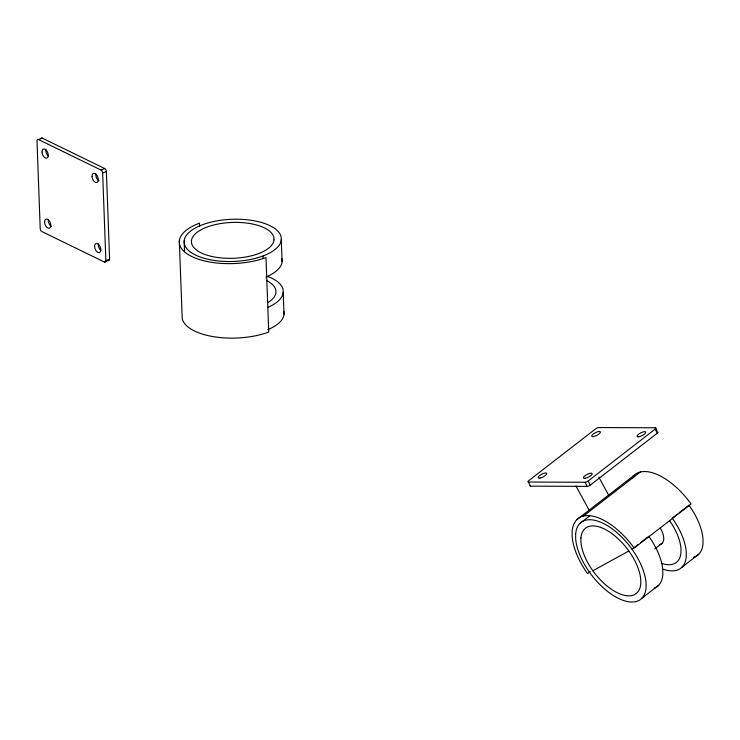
<?xml version="1.0" encoding="UTF-8"?>
<svg xmlns="http://www.w3.org/2000/svg" width="740" height="740" viewBox="0 0 740 740"><rect width="100%" height="100%" fill="white"/><g stroke="black" fill="none" stroke-linecap="round" stroke-linejoin="round"><path stroke-width="1.11" d="M528.416 482.027L585.1 482.276A2.433 0.758 -27.1 0 0 588.189 480.982L655.178 429.098A2.433 0.758 -27.1 0 0 655.437 427.794L598.762 427.544A2.433 0.758 -27.1 0 0 595.663 428.839L528.674 480.723A2.433 0.758 -27.1 0 0 528.416 482.027L530.524 486.143L587.199 486.393A2.433 0.758 -27.1 0 0 590.289 485.098L657.287 433.214A2.433 0.758 -27.1 0 0 657.536 431.91M576.802 519.702L633.745 475.598M583.435 516.067L640.377 471.963M579.901 523.439L589.595 515.937M590.279 571.548L587.569 573.648A53.521 26.316 52.2 0 1 572.14 536.417L572.14 531.237A53.521 26.316 52.2 0 1 594.766 516.631A53.521 26.316 52.2 0 1 634.143 548.1L691.086 504.005A53.521 26.316 52.2 0 0 631.951 477.846M632.025 549.265L638.204 544.483M640.84 542.438L647.898 536.972M677.516 514.041L672.225 518.13A48.655 23.921 52.2 0 1 686.248 551.985L686.248 556.684A48.655 23.921 52.2 0 1 663.355 569.245M679.274 512.672L688.089 505.846M654.835 548.932L662.013 543.373M641.811 598.309L658.563 585.34M682.012 567.182L698.754 554.205M592.86 570.744L628.852 551.004M107.18 260.933L104.386 262.034L41.856 231.555A2.433 1.378 68.5 0 1 40.21 228.605L37 140.979A2.433 1.378 68.5 0 1 38.48 139.555L42.208 138.084L104.738 168.563A2.433 1.378 68.5 0 1 106.384 171.513L109.594 259.139A2.433 1.378 68.5 0 1 108.114 260.563M38.48 139.555L101.01 170.034L104.738 168.563M104.386 262.034A2.433 1.378 68.5 0 0 105.866 260.61L102.657 172.984L106.384 171.513M105.866 260.61L109.594 259.139M598.845 477.161L608.789 495.449M575.951 485.94L589.197 510.313M655.437 427.794L657.018 430.884M655.178 429.098L657.287 433.214M588.189 480.982L590.289 485.098M585.1 482.276L587.199 486.393M265.9 277.065A48.655 21.099 -2.1 0 0 282.125 261.729L281.117 236.819A48.655 21.099 -2.1 0 0 231.352 219.299A48.655 21.099 -2.1 0 0 184.149 240.907L184.538 251.286M281.921 258.723L282.125 261.729M267.834 329.633A48.655 21.099 -2.1 0 0 284.049 314.296L283.05 289.386A48.655 21.099 -2.1 0 0 268.056 276.594M283.855 311.3L284.049 314.296M184.149 240.907L184.353 243.913A48.655 21.099 -2.1 0 0 234.127 261.423A48.655 21.099 -2.1 0 0 281.32 239.825M179.293 240.963L179.515 244.265A53.521 23.208 -2.1 0 0 211.918 262.376A53.521 23.208 -2.1 0 0 266.002 257.557L268.731 332.038A53.521 23.208 -2.1 0 1 214.646 336.848A53.521 23.208 -2.1 0 1 182.244 318.746L179.293 240.963A53.521 23.208 -2.1 0 1 199.476 223.166L199.597 226.607M262.978 255.994L263.061 258.297M100.844 250.435A4.865 2.766 68.5 0 1 98.383 244.015M40.756 138.972A2.433 1.378 68.5 0 1 42.208 138.084M101.01 170.034A2.433 1.378 68.5 0 1 102.657 172.984M99.049 180.847A4.865 2.766 68.5 0 1 95.821 173.863M48.211 155.927A4.865 2.766 68.5 0 1 45.797 149.48M51.597 226.57A4.865 2.766 68.5 0 1 48.368 219.577M268.444 302.272A41.357 17.936 -2.1 0 0 275.955 292.476L275.789 289.923A41.357 17.936 -2.1 0 0 267.029 280.812M283.244 292.393A48.655 21.099 -2.1 0 1 268.056 307.294M654.252 588.124A48.655 23.921 52.2 0 0 662.799 574.851L662.809 570.142A48.655 23.921 52.2 0 0 648.777 536.297M530.524 486.143A2.433 0.758 -27.1 0 1 530.127 485.486M661.514 563.316A41.357 20.332 52.2 0 0 680.966 552.651L680.976 548.645A41.357 20.332 52.2 0 0 669.617 520.673M693.602 557.276A48.655 23.921 52.2 0 0 703 543.715L703 539.016A48.655 23.921 52.2 0 0 688.968 505.161M660.274 528.027A17.501 8.603 52.2 0 1 659.775 544.455M575.665 533.938L575.655 538.637A48.655 23.921 52.2 0 0 610.824 593.841A48.655 23.921 52.2 0 0 646.057 587.819L646.057 583.12A48.655 23.921 52.2 0 0 610.889 527.916A48.655 23.921 52.2 0 0 575.665 533.938M580.937 537.98L580.937 541.976A41.357 20.332 52.2 0 0 610.833 588.892A41.357 20.332 52.2 0 0 640.775 583.777L640.775 579.781A41.357 20.332 52.2 0 0 610.879 532.865A41.357 20.332 52.2 0 0 580.937 537.98M274.031 239.899L273.865 237.346A41.357 17.936 -2.1 0 0 231.555 222.463A41.357 17.936 -2.1 0 0 191.438 240.824L191.614 243.377A41.357 17.936 -2.1 0 0 233.914 258.26A41.357 17.936 -2.1 0 0 274.031 239.899M92.038 176.416A4.865 2.766 68.5 0 0 96.866 182.493A4.865 2.766 68.5 0 0 96.589 174.899A4.865 2.766 68.5 0 0 92.038 176.416M94.609 246.568A4.865 2.766 68.5 0 0 99.465 252.581A4.865 2.766 68.5 0 0 99.114 244.959A4.865 2.766 68.5 0 0 94.609 246.568M44.585 222.13A4.865 2.766 68.5 0 0 49.414 228.207A4.865 2.766 68.5 0 0 49.136 220.622A4.865 2.766 68.5 0 0 44.585 222.13M42.014 152.033A4.865 2.766 68.5 0 0 46.842 158.11A4.865 2.766 68.5 0 0 46.565 150.525A4.865 2.766 68.5 0 0 42.014 152.033M638.898 436.767A4.865 1.517 -27.1 0 0 645.77 432.428A4.865 1.517 -27.1 0 0 639.527 433.566A4.865 1.517 -27.1 0 0 638.898 436.767M585.349 478.262A4.865 1.517 -27.1 0 0 592.176 473.915A4.865 1.517 -27.1 0 0 585.877 475.117A4.865 1.517 -27.1 0 0 585.349 478.262M539.96 478.077A4.865 1.517 -27.1 0 0 546.832 473.739A4.865 1.517 -27.1 0 0 540.588 474.886A4.865 1.517 -27.1 0 0 539.96 478.077M593.554 436.563A4.865 1.517 -27.1 0 0 600.427 432.234A4.865 1.517 -27.1 0 0 594.183 433.372A4.865 1.517 -27.1 0 0 593.554 436.563"/></g></svg>
